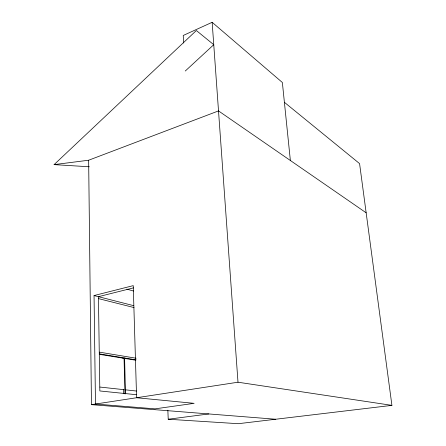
<?xml version="1.0" encoding="UTF-8"?>
<svg xmlns="http://www.w3.org/2000/svg" width="446" height="446" viewBox="0 0 446 446"><rect width="100%" height="100%" fill="white"/><g stroke="black" fill="none" stroke-linecap="round" stroke-linejoin="round"><path stroke-width="0.67" d="M89.311 166.771L54.083 164.63L196.351 30.518L213.762 44.712L185.274 71.014M290.368 160.504L282.363 82.488L212.151 22.3L183.228 35.468L183.663 42.989M54.083 164.63L88.648 160.225L218.518 110.915L366.155 212.798M94.05 295.559L133.243 285.635L136.599 397.743L194.138 403.34L155.063 408.848L95.472 404.037L94.05 295.559L133.739 305.683M133.449 287.882L98.427 296.679L99.837 390.958L136.364 394.704M122.767 358.35L124.59 358.194L125.499 393.907M123.949 358.316L124.59 358.194M88.648 160.225L91.458 404.65L237.997 382.216L391.917 405.369L359.576 163.604L284.397 102.307M167.841 410.214L168.226 419.24L208.812 413.944M391.917 405.369L238.331 423.7L168.226 419.24M91.458 404.65L275.689 419.24M99.937 387.056L124.06 389.681M125.438 389.832L136.465 391.03M99.458 354.353L135.539 360.19M99.397 353.873L136.141 359.844M99.369 352.145L136.091 358.222M98.611 298.647L134.029 307.567M126.854 289.153L133.521 291.015M212.151 22.3L237.997 382.216M124.049 358.105L124.952 393.851M123.531 389.247L123.631 393.366"/></g></svg>
